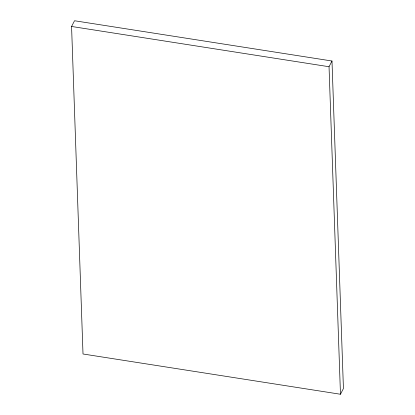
<?xml version="1.0" encoding="UTF-8"?>
<svg xmlns="http://www.w3.org/2000/svg" width="415" height="415" viewBox="0 0 415 415"><rect width="100%" height="100%" fill="white"/><g stroke="black" fill="none" stroke-linecap="round" stroke-linejoin="round"><path stroke-width="0.62" d="M71.572 26.472L74.529 20.75L331.99 61.005L343.428 388.528L340.471 394.25L83.01 353.995L71.572 26.472L329.033 66.727L331.99 61.005M329.033 66.727L340.471 394.25"/></g></svg>
